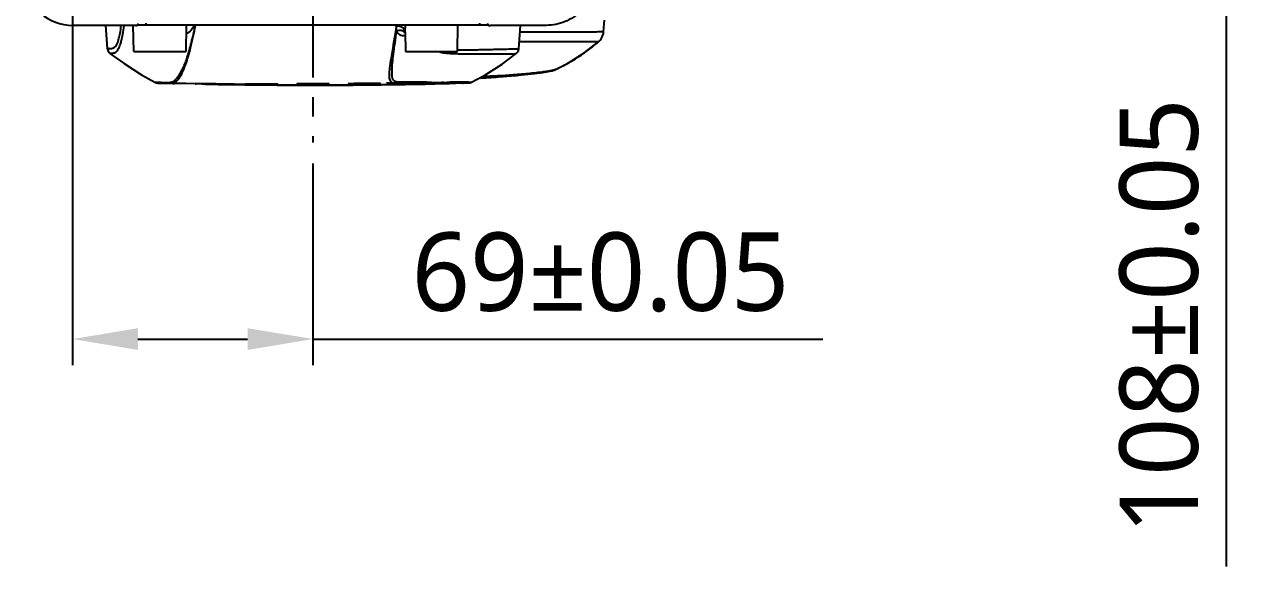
# Model space of a CAD drawing. Header units: millimetres. Extents: x 5828 to 6704, y 123 to 421.
# Drawn here: x 6423.06 to 6446.56, y 291.59 to 301.96 of the extents above; entities that cross this region are included whole.
import ezdxf
from ezdxf import colors
from ezdxf.entities.mleader import LeaderData, LeaderLine
from ezdxf.math import Vec2, Vec3

# ---------------------------------------------------------------- set-up
doc = ezdxf.new("R2010")
doc.units = ezdxf.units.MM
doc.linetypes.add('CENTER', pattern=[0.6, 0.375, -0.075, 0.075, -0.075])
for name, color, linetype in [('中心线', 7, 'Continuous'), ('外形图', 7, 'Continuous'), ('多重引线', 7, 'Continuous'), ('尺寸标注', 7, 'Continuous')]:
    doc.layers.add(name, color=color, linetype=linetype)
doc.styles.add('微软雅黑', font='msyh.ttc', dxfattribs={"height": 1.5})
doc.dimstyles.new('尺寸标注_1_15比例', dxfattribs={"dimtxt": 1.5, "dimasz": 1.25, "dimexe": 0.5, "dimexo": 0.4, "dimgap": 0.5, "dimtad": 1, "dimdec": 1, "dimlfac": 15, "dimdsep": 46, "dimtxsty": '微软雅黑', "dimcen": 0.09, "dimadec": 0, "dimazin": 0, "dimtp": 0.01, "dimtm": 0.01, "dimtfac": 1, "dimtdec": 1, "dimtofl": 0, "dimtmove": 0, "dimatfit": 3, "dimfxl": 1, "dimtolj": 1, "dimarcsym": 0})

# ---------------------------------------------------------------- blocks, each defined once
blk = doc.blocks.new('*D921')
at = {"layer": 'Defpoints', "color": 0}
for p in [(6423.98, 311.048), (6423.98, 303.848), (6446.062, 303.848)]:
    blk.add_point(p, dxfattribs=at)
at = {"layer": '尺寸标注', "color": 0, "lineweight": -2}
for p, q in [((6424.38, 311.048), (6446.562, 311.048)), ((6446.062, 309.798), (6446.062, 305.098)), ((6424.38, 303.848), (6446.562, 303.848)), ((6446.062, 303.848), (6446.062, 291.59))]:
    blk.add_line(p, q, dxfattribs=at)
at = {"layer": '尺寸标注', "color": 0}
for points in [[(6446.27, 309.798), (6445.853, 309.798), (6446.062, 311.048)], [(6445.853, 305.098), (6446.27, 305.098), (6446.062, 303.848)]]:
    blk.add_solid(points, dxfattribs=at)
at = {"layer": '尺寸标注', "color": 0, "insert": (6444.782, 296.379), "char_height": 1.5, "attachment_point": 5, "rotation": 90, "style": '微软雅黑'}
blk.add_mtext('\\A1;\\A1;108±0.05', dxfattribs=at)
blk = doc.blocks.new('*D922')
at = {"layer": 'Defpoints', "color": 0}
for p in [(6423.98, 303.848), (6428.58, 299.706), (6428.58, 295.943)]:
    blk.add_point(p, dxfattribs=at)
at = {"layer": '尺寸标注', "color": 0, "lineweight": -2}
for p, q in [((6423.98, 303.448), (6423.98, 295.443)), ((6428.58, 299.306), (6428.58, 295.443)), ((6425.23, 295.943), (6427.33, 295.943)), ((6428.58, 295.943), (6438.337, 295.943))]:
    blk.add_line(p, q, dxfattribs=at)
at = {"layer": '尺寸标注', "color": 0}
for points in [[(6425.23, 296.151), (6425.23, 295.735), (6423.98, 295.943)], [(6427.33, 295.735), (6427.33, 296.151), (6428.58, 295.943)]]:
    blk.add_solid(points, dxfattribs=at)
at = {"layer": '尺寸标注', "color": 0, "insert": (6434.084, 297.219), "char_height": 1.5, "attachment_point": 5, "style": '微软雅黑'}
blk.add_mtext('\\A1;\\A1;69±0.05', dxfattribs=at)

msp = doc.modelspace()

# ---------------------------------------------------------------- linework, layer by layer
at = {"layer": '中心线', "linetype": 'CENTER', "ltscale": 5}
msp.add_line((6428.5804, 314.827), (6428.5804, 299.7063), dxfattribs=at)
at = {"layer": '外形图'}
for p, q in [((6425.1808, 301.9484), (6423.985, 301.9484)), ((6424.6123, 301.9484), (6424.6435, 301.5063)), ((6425.1494, 301.4484), (6425.1407, 301.9484)), ((6425.1808, 301.9484), (6425.1813, 301.9484)), ((6425.2358, 301.9556), (6425.2412, 301.9559)), ((6425.2412, 301.9559), (6425.2476, 301.9561)), ((6425.2418, 301.9641), (6425.2413, 301.9634)), ((6425.2418, 301.9641), (6425.2448, 301.9686)), ((6425.2476, 301.9561), (6425.2553, 301.9564)), ((6425.2553, 301.9564), (6425.2643, 301.9567)), ((6425.2643, 301.9567), (6425.2745, 301.9569)), ((6425.2745, 301.9569), (6425.286, 301.9572)), ((6425.286, 301.9572), (6425.2988, 301.9574)), ((6425.2988, 301.9574), (6425.3128, 301.9576)), ((6425.3128, 301.9576), (6425.3281, 301.9578)), ((6425.3281, 301.9578), (6425.3444, 301.9579)), ((6425.3444, 301.9579), (6425.3618, 301.958)), ((6425.3618, 301.958), (6425.3801, 301.958)), ((6425.3801, 301.958), (6431.7771, 301.958)), ((6426.1534, 301.9439), (6426.1448, 301.4484)), ((6430.3429, 301.8231), (6430.3494, 301.4484)), ((6431.3448, 301.4484), (6431.3537, 301.958)), ((6431.7771, 301.958), (6431.796, 301.958)), ((6431.796, 301.958), (6431.8118, 301.9579)), ((6431.8118, 301.9579), (6431.8267, 301.9578)), ((6431.8267, 301.9578), (6431.8408, 301.9577)), ((6431.8408, 301.9577), (6431.8539, 301.9575)), ((6431.8539, 301.9575), (6431.8661, 301.9573)), ((6431.8661, 301.9573), (6431.8773, 301.9571)), ((6431.8773, 301.9571), (6431.8875, 301.9569)), ((6431.8875, 301.9569), (6431.8968, 301.9567)), ((6431.8968, 301.9567), (6431.9051, 301.9564)), ((6431.9051, 301.9564), (6431.9124, 301.9562)), ((6431.9124, 301.9562), (6431.9188, 301.9559)), ((6431.9649, 301.9485), (6431.9724, 301.9484)), ((6431.9724, 301.9484), (6431.9801, 301.9484)), ((6431.9801, 301.9484), (6431.9802, 301.9484)), ((6433.0474, 301.9484), (6431.9802, 301.9484)), ((6432.5194, 301.4979), (6432.5537, 301.9484)), ((6434.1417, 301.8227), (6434.1417, 301.8226)), ((6434.1417, 301.8226), (6434.1417, 301.8226)), ((6434.1048, 301.7027), (6434.1054, 301.7036)), ((6424.6948, 301.4129), (6424.6947, 301.413)), ((6425.1494, 301.4484), (6426.1448, 301.4484)), ((6430.3494, 301.4484), (6431.3448, 301.4484)), ((6433.1462, 301.0819), (6433.1448, 301.0816)), ((6433.1473, 301.0764), (6433.1459, 301.0761)), ((6433.1566, 301.0828), (6433.1553, 301.0826)), ((6433.1941, 301.0927), (6433.1938, 301.0926)), ((6433.1942, 301.0929), (6433.194, 301.0928)), ((6433.1945, 301.0929), (6433.1941, 301.0927)), ((6425.5535, 300.8603), (6425.5667, 300.8604)), ((6425.5944, 300.86), (6425.6374, 300.8589)), ((6425.6112, 300.845), (6425.6248, 300.8451)), ((6425.6112, 300.845), (6425.6166, 300.845)), ((6425.6112, 300.845), (6425.722, 300.8414)), ((6425.6166, 300.845), (6425.6398, 300.8452)), ((6425.704, 300.842), (6425.7038, 300.842)), ((6425.7846, 300.8396), (6425.733, 300.8411)), ((6425.8422, 300.8379), (6425.7846, 300.8396)), ((6425.8796, 300.8368), (6425.8422, 300.8379)), ((6425.9217, 300.8357), (6425.8796, 300.8368)), ((6426.0101, 300.8356), (6425.9857, 300.8361)), ((6426.0593, 300.8345), (6425.9857, 300.8361)), ((6426.3278, 300.8288), (6426.0593, 300.8345)), ((6426.3285, 300.8266), (6426.3446, 300.8262)), ((6426.4555, 300.8262), (6426.4402, 300.8264)), ((6426.4555, 300.8261), (6426.4402, 300.8263)), ((6426.5191, 300.8221), (6426.5402, 300.8217)), ((6426.5402, 300.8217), (6426.7633, 300.818)), ((6426.7633, 300.818), (6427.0117, 300.8143)), ((6427.2882, 300.8173), (6427.2676, 300.8175)), ((6427.2881, 300.8173), (6427.2676, 300.8175)), ((6428.4608, 300.8302), (6428.4429, 300.83)), ((6428.7215, 300.8315), (6428.7175, 300.8315)), ((6428.791, 300.8315), (6428.7783, 300.8315)), ((6429.4246, 300.833), (6429.3961, 300.8328)), ((6429.8728, 300.8173), (6429.8339, 300.8169)), ((6430.0846, 300.8454), (6430.1741, 300.8456)), ((6430.1741, 300.8456), (6430.2297, 300.8459)), ((6430.1741, 300.8456), (6430.1742, 300.8456)), ((6430.1742, 300.8456), (6430.2297, 300.846)), ((6430.1761, 300.8335), (6430.1742, 300.8335)), ((6430.1972, 300.8339), (6430.1761, 300.8335)), ((6430.2071, 300.8214), (6430.1763, 300.821)), ((6430.2286, 300.8345), (6430.1972, 300.8339)), ((6430.2182, 300.8293), (6430.2291, 300.8293)), ((6430.2473, 300.8348), (6430.2286, 300.8345)), ((6430.2297, 300.846), (6430.2663, 300.8461)), ((6430.2582, 300.835), (6430.2473, 300.8348)), ((6430.2655, 300.8351), (6430.2582, 300.835)), ((6430.2916, 300.8622), (6430.2635, 300.8618)), ((6430.2656, 300.8296), (6430.2861, 300.8298)), ((6430.4976, 300.8385), (6430.4875, 300.8383)), ((6430.4947, 300.8455), (6430.5313, 300.8455)), ((6430.502, 300.8606), (6430.4967, 300.8606)), ((6430.533, 300.8389), (6430.4976, 300.8385)), ((6430.5308, 300.8603), (6430.502, 300.8606)), ((6430.5313, 300.8455), (6430.6357, 300.8455)), ((6430.5329, 300.8335), (6430.5384, 300.8336)), ((6430.5509, 300.8391), (6430.533, 300.8389)), ((6430.5438, 300.8455), (6430.8466, 300.8455)), ((6430.6417, 300.8279), (6430.5804, 300.8274)), ((6430.6044, 300.8597), (6430.5914, 300.8598)), ((6430.5943, 300.835), (6430.6146, 300.8355)), ((6430.6252, 300.8596), (6430.6044, 300.8597)), ((6430.7039, 300.8323), (6430.6943, 300.832)), ((6430.7104, 300.8589), (6430.7053, 300.8589)), ((6430.721, 300.8588), (6430.7104, 300.8589)), ((6430.754, 300.8585), (6430.721, 300.8588)), ((6430.8164, 300.8578), (6430.754, 300.8585)), ((6430.7919, 300.8294), (6430.8145, 300.8297)), ((6430.8331, 300.8358), (6430.8144, 300.8354)), ((6430.8145, 300.8297), (6430.8324, 300.83)), ((6430.8327, 300.8576), (6430.8164, 300.8578)), ((6430.8324, 300.83), (6430.8583, 300.8305)), ((6430.8491, 300.8575), (6430.8327, 300.8576)), ((6430.8371, 300.8455), (6431.0534, 300.8454)), ((6430.8376, 300.8263), (6430.8371, 300.8263)), ((6430.8371, 300.8263), (6430.8418, 300.8263)), ((6430.85, 300.8267), (6430.8376, 300.8263)), ((6430.8418, 300.8263), (6430.8488, 300.8265)), ((6430.951, 300.8294), (6430.85, 300.8267)), ((6430.9481, 300.8454), (6431.0519, 300.8454)), ((6431.0109, 300.8309), (6430.9496, 300.8293)), ((6431.0633, 300.8322), (6431.0099, 300.8309)), ((6431.0534, 300.8569), (6431.0482, 300.8568)), ((6431.0519, 300.8454), (6431.0882, 300.8454)), ((6431.0645, 300.8407), (6431.0541, 300.8405)), ((6431.0885, 300.8329), (6431.0633, 300.8322)), ((6431.0704, 300.8353), (6431.09, 300.8358)), ((6431.0882, 300.8454), (6431.0937, 300.8454)), ((6431.1471, 300.8343), (6431.0885, 300.8329)), ((6431.0937, 300.8454), (6431.1474, 300.8453)), ((6431.1811, 300.8578), (6431.1467, 300.8574)), ((6431.1471, 300.8453), (6431.1487, 300.8453)), ((6431.3281, 300.8392), (6431.1471, 300.8354)), ((6431.2618, 300.8376), (6431.1471, 300.8352)), ((6431.2628, 300.8373), (6431.1471, 300.8343)), ((6431.1487, 300.8453), (6431.2627, 300.8453)), ((6431.2035, 300.858), (6431.1811, 300.8578)), ((6431.2625, 300.8586), (6431.2035, 300.858)), ((6431.3136, 300.8385), (6431.2379, 300.8366)), ((6431.3441, 300.8396), (6431.2618, 300.8376)), ((6431.4571, 300.8421), (6431.2854, 300.8378)), ((6431.5508, 300.8452), (6431.3281, 300.8392)), ((6431.3444, 300.8592), (6431.3374, 300.8592)), ((6431.3438, 300.8453), (6431.4693, 300.8453)), ((6431.4571, 300.8425), (6431.3441, 300.8396)), ((6431.5552, 300.858), (6431.4358, 300.8589)), ((6431.4381, 300.8416), (6431.4545, 300.842)), ((6431.4545, 300.842), (6431.4571, 300.8421)), ((6431.4571, 300.8421), (6431.4546, 300.8421)), ((6431.4571, 300.8421), (6431.5539, 300.8452)), ((6431.5508, 300.8452), (6431.4571, 300.8425)), ((6431.4693, 300.8453), (6431.5508, 300.8452)), ((6431.5508, 300.8452), (6431.5539, 300.8452)), ((6431.6024, 300.8575), (6431.554, 300.858)), ((6431.6024, 300.8574), (6431.6053, 300.8573)), ((6431.6024, 300.8574), (6431.6052, 300.8572)), ((6431.6052, 300.8572), (6431.6052, 300.8572)), ((6432.5701, 300.9999), (6432.5711, 301)), ((6427.0117, 300.8143), (6427.2778, 300.811)), ((6427.2778, 300.811), (6427.571, 300.8079)), ((6427.571, 300.8079), (6427.8978, 300.8053)), ((6427.9079, 300.8131), (6427.8842, 300.8132)), ((6427.9082, 300.8132), (6427.8846, 300.8133)), ((6429.2762, 300.8127), (6429.2526, 300.8125)), ((6429.2764, 300.8128), (6429.2527, 300.8127)), ((6429.6282, 300.8077), (6429.8843, 300.8104)), ((6429.8843, 300.8104), (6430.1199, 300.8136))]:
    msp.add_line(p, q, dxfattribs=at)
for points in [[(6434.1417, 301.8226), (6434.1544, 301.9807), (6434.1617, 302.0484)], [(6425.2334, 301.9555), (6425.2335, 301.9555), (6425.2358, 301.9556)], [(6431.9188, 301.9559), (6431.9242, 301.9557), (6431.9265, 301.9555), (6431.9274, 301.9555)], [(6431.919, 301.9641), (6431.9203, 301.9624), (6431.9225, 301.9597), (6431.925, 301.9574), (6431.9276, 301.9554), (6431.9303, 301.9536), (6431.9329, 301.9523), (6431.9356, 301.9512), (6431.9382, 301.9504), (6431.9406, 301.9498), (6431.9427, 301.9495), (6431.9444, 301.9492), (6431.946, 301.9491), (6431.9476, 301.949), (6431.9493, 301.9489), (6431.9512, 301.9488), (6431.9534, 301.9487), (6431.9558, 301.9487), (6431.9586, 301.9486), (6431.9649, 301.9485)], [(6434.1054, 301.7036), (6434.1176, 301.727), (6434.1386, 301.7949), (6434.1418, 301.8227)], [(6433.1944, 301.093), (6433.4513, 301.2197), (6433.7743, 301.4208), (6434.051, 301.6383)], [(6424.6434, 301.5062), (6424.6449, 301.495), (6424.6597, 301.4536), (6424.6869, 301.4195), (6424.6948, 301.4129)], [(6424.6947, 301.4128), (6424.9645, 301.2163), (6425.2963, 301.0043), (6425.5535, 300.8603)], [(6431.6052, 300.8573), (6431.8677, 300.9922), (6432.2006, 301.2039), (6432.4708, 301.4079)], [(6432.4708, 301.4079), (6432.4785, 301.4147), (6432.5049, 301.4494), (6432.5188, 301.4911), (6432.5196, 301.4979)], [(6432.5709, 301), (6432.8215, 301.026), (6432.9797, 301.0463), (6433.081, 301.0623), (6433.1473, 301.0764)], [(6433.147, 301.0764), (6433.1525, 301.0779), (6433.1724, 301.0842), (6433.1945, 301.0929)], [(6425.5535, 300.8603), (6425.5588, 300.8577), (6425.5697, 300.8531), (6425.5804, 300.8497), (6425.5906, 300.8473)], [(6425.5906, 300.8473), (6425.5999, 300.8459), (6425.6075, 300.8452), (6425.6113, 300.845)], [(6425.5944, 300.86), (6425.6129, 300.8596), (6425.6374, 300.8589)], [(6425.8422, 300.8379), (6425.7134, 300.8417), (6425.7073, 300.8419)], [(6426.3278, 300.8288), (6426.1463, 300.8326), (6426.072, 300.8342)], [(6429.9879, 300.8453), (6430.0197, 300.8453), (6430.0846, 300.8454)], [(6430.1199, 300.8136), (6430.3403, 300.8169), (6430.5448, 300.8205)], [(6430.5448, 300.8205), (6430.7293, 300.824), (6430.8333, 300.8261)], [(6430.9281, 300.8288), (6430.8804, 300.8275), (6430.85, 300.8267)], [(6431.5541, 300.8452), (6431.5581, 300.8454), (6431.5652, 300.846), (6431.5728, 300.8471)], [(6431.5728, 300.8471), (6431.5809, 300.8488), (6431.5893, 300.8511), (6431.5978, 300.8541), (6431.6053, 300.8573)], [(6427.8978, 300.8053), (6428.2719, 300.8035), (6428.6808, 300.8028), (6429.0319, 300.8036), (6429.3455, 300.8053), (6429.6282, 300.8077)]]:
    msp.add_lwpolyline(points, dxfattribs=at)
for centre, radius, start, end in [((6423.9849, 302.8813), 0.9329, 187.77158, 270.00968), ((6425.6173, 301.9532), 0.5362, 359.01041, 0.48427), ((6426.2372, 301.9422), 0.0838, 168.96403, 178.82867), ((6430.7052, 301.8856), 0.5312, 172.16501, 175.4972), ((6430.2563, 301.7449), 0.1026, 31.47084, 40.91305), ((6431.8532, 304.1511), 3.3385, 305.18642, 311.17532), ((6433.8742, 301.84), 0.2684, 311.2289, 329.23161), ((6431.8565, 304.1469), 3.3331, 298.99249, 304.34084), ((6431.8569, 304.146), 3.3323, 304.34398, 305.18455), ((6431.0549, 301.0508), 0.9646, 178.03453, 179.79731), ((6430.8689, 301.0516), 0.7786, 179.80398, 180.93575), ((6431.3603, 301.0414), 1.2702, 177.16275, 178.08447), ((6433.0777, 301.3312), 0.2641, 285.26577, 288.21427), ((6433.0776, 301.3315), 0.2644, 288.21583, 293.5366), ((6431.8581, 304.1425), 3.3285, 293.45898, 293.66016), ((6431.8544, 304.1508), 3.3376, 293.66276, 298.99237), ((6427.2579, 354.1446), 53.3245, 268.24501, 268.53982), ((6425.7023, 301.1605), 0.3514, 315.55618, 317.46677), ((6425.4852, 259.4819), 41.3555, 88.67681, 88.83259), ((6426.1777, 289.369), 11.4604, 88.46501, 88.68739), ((6427.1591, 333.8301), 33.0095, 268.9363, 269.63578), ((6428.6417, 455.7203), 154.9089, 269.499334, 269.719839), ((6428.7016, 272.8013), 28.0299, 90.52875, 90.64926), ((6428.7668, 266.5583), 34.2732, 90.08229, 90.51143), ((6428.7449, 281.2791), 19.5524, 89.90222, 90.06868), ((6428.764, 405.4172), 104.6058, 270.280521, 270.586004), ((6429.5535, 284.8552), 15.9783, 90.56434, 90.81874), ((6429.8038, 255.6441), 45.1905, 90.18709, 90.48073), ((6429.7791, 264.5223), 36.3123, 90.07982, 90.19391), ((6429.7602, 280.9762), 19.8584, 89.91975, 90.09156), ((6429.5454, 314.8099), 13.9811, 270.76972, 271.04999), ((6428.8178, 400.0441), 99.2324, 270.609147, 270.731916), ((6430.7159, 301.0488), 0.6256, 180.90778, 182.91748), ((6430.191, 300.9552), 0.0898, 246.27296, 249.44211), ((6430.1935, 300.9618), 0.0969, 249.4375, 251.47716), ((6430.1654, 310.6934), 9.8643, 269.96556, 270.30649), ((6428.8525, 397.4528), 96.6409, 270.803151, 271.024522), ((6430.1389, 316.499), 15.67, 270.32979, 270.46343), ((6430.2316, 303.4556), 2.5941, 270.54133, 270.70503), ((6431.2279, 242.1157), 58.7273, 90.722406, 90.938934), ((6430.2787, 288.7633), 12.0828, 89.88587, 90.05838), ((6430.0934, 321.5602), 20.7313, 270.53264, 271.21476), ((6430.3316, 297.9082), 2.9542, 90.31472, 90.77564), ((6430.2224, 315.3372), 14.507, 271.24808, 271.46898), ((6430.8092, 278.1365), 22.7041, 90.51844, 90.6518), ((6430.3477, 260.5108), 40.3498, 89.49233, 89.60737), ((6430.6795, 305.3495), 4.5211, 270.05307, 270.30258), ((6430.6561, 309.5018), 8.6735, 270.31228, 270.89694), ((6431.0269, 290.8119), 10.0256, 91.54932, 91.84611), ((6431.3834, 277.3715), 23.4707, 91.38936, 91.53221), ((6431.7234, 263.6027), 37.2438, 91.02972, 91.36982), ((6430.9916, 314.518), 13.6612, 269.40237, 269.82252), ((6430.373, 326.9778), 26.1518, 271.06346, 271.52813), ((6430.9927, 316.2024), 15.3457, 269.83782, 270.20706), ((6431.4919, 276.6455), 24.1989, 90.86981, 91.01193), ((6430.9591, 323.1031), 22.2464, 270.32949, 270.48307), ((6430.5192, 321.7021), 20.8741, 271.56689, 271.72583), ((6431.3523, 286.0175), 14.8259, 90.68008, 90.88028), ((6431.3735, 291.1307), 9.7286, 90.21242, 90.65407), ((6429.6968, 332.3331), 31.4646, 273.82322, 275.23939), ((6428.7207, 470.2757), 169.4646, 269.725181, 269.847665), ((6428.6609, 440.4188), 139.6076, 269.839619, 270.094106), ((6428.6934, 419.1104), 118.2991, 270.095353, 270.270845)]:
    msp.add_arc(centre, radius, start, end, dxfattribs=at)
for points, knots in [([(6433.9804, 302.8815), (6433.9804, 302.8205), (6433.9684, 302.6982), (6433.915, 302.5221), (6433.8282, 302.3597), (6433.7115, 302.2174), (6433.5691, 302.1006), (6433.4068, 302.0138), (6433.2306, 301.9604), (6433.1083, 301.9484), (6433.0474, 301.9484)], [0, 0, 0, 0, 0.1249992, 0.2499996, 0.3749999, 0.5, 0.6250001, 0.7500004, 0.8750008, 1, 1, 1, 1]), ([(6425.3837, 301.9913), (6425.3837, 301.9892), (6425.3838, 301.9849), (6425.3837, 301.9788), (6425.3837, 301.9731), (6425.3837, 301.9681), (6425.3837, 301.9645), (6425.3837, 301.962), (6425.3838, 301.9606), (6425.3837, 301.9596), (6425.3838, 301.9587), (6425.3837, 301.9584), (6425.3838, 301.958), (6425.3837, 301.958)], [0, 0, 0, 0, 0.1950786, 0.3826652, 0.5555433, 0.7070745, 0.8314339, 0.8818819, 0.9238436, 0.9569026, 0.9807524, 0.9951521, 1, 1, 1, 1]), ([(6431.7772, 301.958), (6431.7771, 301.958), (6431.7772, 301.9584), (6431.7771, 301.9587), (6431.7771, 301.9596), (6431.7771, 301.9606), (6431.7771, 301.962), (6431.7771, 301.9645), (6431.7771, 301.9681), (6431.7771, 301.9731), (6431.7771, 301.9788), (6431.7771, 301.9849), (6431.7772, 301.9892), (6431.7772, 301.9913)], [0, 0, 0, 0, 0.0048541, 0.0192543, 0.0431042, 0.0761634, 0.118125, 0.1685728, 0.2929314, 0.4444615, 0.6173382, 0.8049232, 1, 1, 1, 1]), ([(6424.6435, 301.5062), (6424.6431, 301.506), (6424.6469, 301.5065), (6424.6487, 301.5061), (6424.6546, 301.5064), (6424.6621, 301.5063), (6424.672, 301.5061), (6424.6864, 301.5057), (6424.7029, 301.507), (6424.7211, 301.507), (6424.7374, 301.5086), (6424.7567, 301.5131), (6424.7809, 301.5237), (6424.8098, 301.552), (6424.8418, 301.6116), (6424.8676, 301.6966), (6424.8915, 301.8132), (6424.9042, 301.8945), (6424.911, 301.9434)], [0, 0, 0, 0, 0.0023989, 0.0090394, 0.0182714, 0.0285317, 0.0491615, 0.0680963, 0.102789, 0.1336565, 0.1612168, 0.1865774, 0.235227, 0.2942504, 0.3901396, 0.5786546, 0.7472399, 1, 1, 1, 1]), ([(6424.6947, 301.4128), (6424.6946, 301.413), (6424.6956, 301.413), (6424.6963, 301.4133), (6424.6982, 301.4135), (6424.7012, 301.414), (6424.7057, 301.4145), (6424.7131, 301.4152), (6424.7225, 301.4156), (6424.7362, 301.4164), (6424.7519, 301.4187), (6424.7692, 301.4211), (6424.7847, 301.4251), (6424.7985, 301.4311), (6424.8113, 301.4389), (6424.8294, 301.4537), (6424.8458, 301.4767), (6424.8624, 301.5076), (6424.8793, 301.5431), (6424.8989, 301.5951), (6424.9204, 301.6739), (6424.9453, 301.793), (6424.9594, 301.8879), (6424.9669, 301.9448)], [0, 0, 0, 0, 0.000651, 0.0024779, 0.0052359, 0.0086734, 0.0166693, 0.0254073, 0.0429351, 0.0590991, 0.0883033, 0.1147817, 0.1387011, 0.1609806, 0.1831783, 0.2069445, 0.2671418, 0.3098878, 0.3668162, 0.4463298, 0.5626775, 0.7385903, 1, 1, 1, 1]), ([(6425.1813, 301.9484), (6425.1875, 301.9484), (6425.2, 301.9483), (6425.2156, 301.9513), (6425.2265, 301.9576), (6425.2331, 301.9644), (6425.2375, 301.9728), (6425.2385, 301.9791), (6425.2385, 301.9822)], [0, 0, 0, 0, 0.2504411, 0.4999632, 0.6250827, 0.7501167, 0.8750752, 1, 1, 1, 1]), ([(6425.2413, 301.9634), (6425.2377, 301.9582), (6425.23, 301.9521), (6425.2193, 301.9494), (6425.2127, 301.9489), (6425.2065, 301.9487), (6425.196, 301.9485), (6425.1874, 301.9484), (6425.1813, 301.9484)], [0, 0, 0, 0, 0.2941274, 0.4275003, 0.5105747, 0.6009867, 0.7163066, 1, 1, 1, 1]), ([(6425.9739, 300.8855), (6425.9889, 300.8993), (6426.0185, 300.9358), (6426.0604, 301.004), (6426.1051, 301.095), (6426.1511, 301.2115), (6426.1968, 301.356), (6426.262, 301.6048), (6426.3048, 301.8072), (6426.3329, 301.9517)], [0, 0, 0, 0, 0.0537263, 0.1230555, 0.2113752, 0.3209506, 0.4537089, 0.6113079, 1, 1, 1, 1]), ([(6426.0166, 300.9954), (6426.0465, 301.0402), (6426.1082, 301.1518), (6426.1865, 301.3598), (6426.26, 301.634), (6426.3111, 301.8385), (6426.3336, 301.9524)], [0, 0, 0, 0, 0.1595382, 0.3760883, 0.6562463, 1, 1, 1, 1]), ([(6426.3055, 301.9562), (6426.2951, 301.9205), (6426.2577, 301.8489), (6426.1903, 301.8035), (6426.1528, 301.7878)], [0, 0, 0, 0, 0.477873, 1, 1, 1, 1]), ([(6430.1757, 301.9281), (6430.1458, 301.741), (6430.1031, 301.4896), (6430.0544, 301.1913), (6430.0382, 301.0615), (6430.0364, 300.982), (6430.0397, 300.9384), (6430.0477, 300.904), (6430.0612, 300.8776), (6430.0812, 300.8593), (6430.1074, 300.8493), (6430.1389, 300.8458), (6430.1616, 300.8456), (6430.174, 300.8456)], [0, 0, 0, 0, 0.4795283, 0.6452144, 0.7651789, 0.8100727, 0.8463454, 0.8753653, 0.8990451, 0.9202122, 0.9424661, 0.9686989, 1, 1, 1, 1]), ([(6430.0917, 301.1043), (6430.0938, 301.1471), (6430.1027, 301.2445), (6430.1331, 301.4885), (6430.1609, 301.6897), (6430.1802, 301.8367)], [0, 0, 0, 0, 0.1741147, 0.3973769, 1, 1, 1, 1]), ([(6430.3429, 301.8231), (6430.3426, 301.8398), (6430.3317, 301.8749), (6430.291, 301.9132), (6430.2356, 301.9329), (6430.1952, 301.9316), (6430.1756, 301.9273)], [0, 0, 0, 0, 0.2257106, 0.4682, 0.7301279, 1, 1, 1, 1]), ([(6430.1802, 301.8367), (6430.1777, 301.8512), (6430.1755, 301.8815), (6430.1766, 301.9118), (6430.1757, 301.9273)], [0, 0, 0, 0, 0.4868639, 1, 1, 1, 1]), ([(6430.3338, 301.8121), (6430.3174, 301.831), (6430.2649, 301.8587), (6430.2069, 301.8492), (6430.1802, 301.8367)], [0, 0, 0, 0, 0.4594613, 1, 1, 1, 1]), ([(6430.1802, 301.8367), (6430.1868, 301.8241), (6430.2028, 301.7996), (6430.2391, 301.7708), (6430.2873, 301.7539), (6430.3231, 301.7506), (6430.3423, 301.7505)], [0, 0, 0, 0, 0.2201728, 0.4478308, 0.7036216, 1, 1, 1, 1]), ([(6430.3429, 301.8231), (6430.3427, 301.834), (6430.3439, 301.8794), (6430.3521, 301.9245), (6430.3607, 301.958)], [0, 0, 0, 0, 0.2388322, 1, 1, 1, 1]), ([(6431.9224, 301.9822), (6431.9224, 301.9791), (6431.9234, 301.9727), (6431.9279, 301.9643), (6431.9346, 301.9575), (6431.9455, 301.9512), (6431.9581, 301.9488), (6431.9706, 301.9484), (6431.9769, 301.9484), (6431.9801, 301.9484)], [0, 0, 0, 0, 0.1249141, 0.2498616, 0.3748857, 0.5, 0.7495288, 0.8747602, 1, 1, 1, 1]), ([(6434.1417, 301.8226), (6434.1412, 301.8222), (6434.1384, 301.8229), (6434.1334, 301.822), (6434.1244, 301.8222), (6434.1124, 301.8219), (6434.0968, 301.8219), (6434.0694, 301.8217), (6434.027, 301.8215), (6433.9665, 301.8214), (6433.8935, 301.8213), (6433.8082, 301.8211), (6433.7107, 301.8209), (6433.6014, 301.8205), (6433.433, 301.8196), (6433.1965, 301.8183), (6432.8844, 301.817), (6432.6638, 301.8166), (6432.5478, 301.8162)], [0, 0, 0, 0, 0.0012027, 0.004563, 0.01007, 0.0177103, 0.02747, 0.0393347, 0.0692802, 0.1073103, 0.153182, 0.2067243, 0.2678669, 0.3365387, 0.412507, 0.5848153, 0.7816936, 1, 1, 1, 1]), ([(6432.5371, 301.6398), (6432.6479, 301.6394), (6432.8583, 301.6387), (6433.1557, 301.6385), (6433.4152, 301.6388), (6433.6057, 301.6389), (6433.7363, 301.6385), (6433.817, 301.6382), (6433.886, 301.6381), (6433.9431, 301.6383), (6433.9879, 301.6384), (6434.0175, 301.6385), (6434.0348, 301.6384), (6434.0431, 301.6385), (6434.0481, 301.6381), (6434.0505, 301.6384), (6434.0511, 301.6382)], [0, 0, 0, 0, 0.2194788, 0.4169494, 0.5892718, 0.7336136, 0.7945966, 0.8479526, 0.8935798, 0.9313176, 0.960971, 0.9823565, 0.9899177, 0.9953826, 0.9987451, 1, 1, 1, 1]), ([(6430.9901, 301.4484), (6431.0012, 301.4423), (6431.0291, 301.4324), (6431.0788, 301.4232), (6431.1422, 301.4172), (6431.2198, 301.4118), (6431.3125, 301.4067), (6431.4212, 301.4053), (6431.5462, 301.4058), (6431.6875, 301.4058), (6431.8397, 301.4048), (6431.9916, 301.4033), (6432.13, 301.4029), (6432.2324, 301.4044), (6432.3022, 301.4053), (6432.3454, 301.4057), (6432.3824, 301.406), (6432.4129, 301.4062), (6432.4368, 301.4066), (6432.4526, 301.4069), (6432.4619, 301.4073), (6432.4664, 301.4074), (6432.469, 301.4078), (6432.4705, 301.4077), (6432.4708, 301.4079)], [0, 0, 0, 0, 0.0256483, 0.0592262, 0.1019359, 0.1541465, 0.2163599, 0.2895912, 0.3736302, 0.4688268, 0.575086, 0.6810308, 0.7758537, 0.8545747, 0.8878166, 0.9169578, 0.9418818, 0.9624668, 0.9786008, 0.9902411, 0.9943722, 0.9973754, 0.99925, 1, 1, 1, 1]), ([(6431.3425, 301.48), (6431.3946, 301.4793), (6431.5088, 301.4817), (6431.6583, 301.4824), (6431.7935, 301.4838), (6431.9044, 301.4864), (6432.0147, 301.4895), (6432.1178, 301.4923), (6432.2099, 301.4945), (6432.29, 301.4959), (6432.3583, 301.4964), (6432.4077, 301.4965), (6432.4412, 301.4966), (6432.4616, 301.4967), (6432.479, 301.4969), (6432.4932, 301.4971), (6432.5042, 301.4973), (6432.5116, 301.4974), (6432.5157, 301.4976), (6432.5178, 301.4976), (6432.5188, 301.4979), (6432.5196, 301.4978), (6432.5196, 301.4979)], [0, 0, 0, 0, 0.1328154, 0.2910167, 0.380865, 0.4773965, 0.5736653, 0.6621282, 0.7402678, 0.8083251, 0.8663892, 0.9142374, 0.934251, 0.9516267, 0.9663551, 0.9784272, 0.9878342, 0.9945673, 0.9969287, 0.9986201, 0.999642, 1, 1, 1, 1]), ([(6433.0897, 301.0709), (6433.0209, 301.06), (6432.8497, 301.0382), (6432.678, 301.0213), (6432.5756, 301.0126)], [0, 0, 0, 0, 0.4038955, 1, 1, 1, 1]), ([(6433.1553, 301.0826), (6433.1507, 301.0816), (6433.129, 301.0774), (6433.1071, 301.0737), (6433.0897, 301.0709)], [0, 0, 0, 0, 0.2081324, 1, 1, 1, 1]), ([(6433.1832, 301.0891), (6433.1814, 301.0886), (6433.1726, 301.0863), (6433.1637, 301.0843), (6433.1566, 301.0828)], [0, 0, 0, 0, 0.203002, 1, 1, 1, 1]), ([(6433.194, 301.0928), (6433.1933, 301.0925), (6433.1898, 301.0911), (6433.1861, 301.09), (6433.1832, 301.0891)], [0, 0, 0, 0, 0.1959268, 1, 1, 1, 1]), ([(6425.5667, 300.8604), (6425.5686, 300.8604), (6425.5778, 300.8604), (6425.587, 300.8602), (6425.5944, 300.86)], [0, 0, 0, 0, 0.2072186, 1, 1, 1, 1]), ([(6425.6374, 300.8589), (6425.657, 300.8584), (6425.7009, 300.8573), (6425.7582, 300.8566), (6425.8105, 300.8546), (6425.856, 300.8562), (6425.9079, 300.8735), (6425.9381, 300.8991), (6425.9532, 300.9144)], [0, 0, 0, 0, 0.176907, 0.396955, 0.5169383, 0.6491886, 0.8063282, 1, 1, 1, 1]), ([(6425.6398, 300.8452), (6425.6544, 300.8452), (6425.6892, 300.8453), (6425.7498, 300.8456), (6425.8104, 300.8454), (6425.8672, 300.8443), (6425.8985, 300.8468), (6425.9144, 300.8514)], [0, 0, 0, 0, 0.1593687, 0.3791852, 0.6617971, 0.8197164, 1, 1, 1, 1]), ([(6425.8992, 300.8378), (6425.8991, 300.8376), (6425.9001, 300.8379), (6425.9011, 300.8375), (6425.9036, 300.8376), (6425.9083, 300.8373), (6425.9166, 300.8371), (6425.9237, 300.8368), (6425.9278, 300.8367)], [0, 0, 0, 0, 0.0159049, 0.063498, 0.1428515, 0.2537105, 0.567524, 1, 1, 1, 1]), ([(6425.9857, 300.8361), (6425.9735, 300.8364), (6425.9562, 300.8367), (6425.9349, 300.8372), (6425.9225, 300.8375), (6425.9128, 300.8376), (6425.9063, 300.8378), (6425.9026, 300.8378), (6425.9007, 300.8379), (6425.8999, 300.8377), (6425.8992, 300.8379), (6425.8992, 300.8378)], [0, 0, 0, 0, 0.4251962, 0.5974899, 0.7405645, 0.8532436, 0.9345621, 0.9631611, 0.983608, 0.9958883, 1, 1, 1, 1]), ([(6425.9144, 300.8514), (6425.9184, 300.8525), (6425.9352, 300.8581), (6425.9509, 300.867), (6425.9617, 300.8752)], [0, 0, 0, 0, 0.233256, 1, 1, 1, 1]), ([(6425.9612, 300.9229), (6425.9658, 300.9279), (6425.9858, 300.9509), (6426.0036, 300.9757), (6426.0166, 300.9954)], [0, 0, 0, 0, 0.2234865, 1, 1, 1, 1]), ([(6426.9847, 300.8233), (6426.9604, 300.8236), (6426.9075, 300.8241), (6426.8243, 300.8249), (6426.736, 300.8258), (6426.6627, 300.8265), (6426.6073, 300.8271), (6426.5703, 300.8275), (6426.5375, 300.8278), (6426.5097, 300.8281), (6426.4898, 300.8283), (6426.4769, 300.8284), (6426.4694, 300.8285), (6426.4637, 300.8284), (6426.4592, 300.8287), (6426.4574, 300.8281), (6426.4555, 300.8287), (6426.4555, 300.8284)], [0, 0, 0, 0, 0.1380789, 0.2999277, 0.4716248, 0.6383755, 0.715357, 0.7858248, 0.8482441, 0.9012724, 0.9437529, 0.9607499, 0.9747747, 0.985761, 0.9936585, 0.9984172, 1, 1, 1, 1]), ([(6426.5191, 300.824), (6426.5191, 300.8242), (6426.518, 300.8239), (6426.5167, 300.8243), (6426.5138, 300.8243), (6426.5101, 300.8245), (6426.5052, 300.8247), (6426.4966, 300.8249), (6426.4896, 300.8251), (6426.4847, 300.8253)], [0, 0, 0, 0, 0.0162023, 0.0639305, 0.143167, 0.2537846, 0.3953718, 0.5673354, 1, 1, 1, 1]), ([(6427.0755, 300.8216), (6427.0755, 300.8217), (6427.0747, 300.8216), (6427.0739, 300.8219), (6427.0719, 300.8219), (6427.068, 300.8221), (6427.0612, 300.8222), (6427.051, 300.8224), (6427.038, 300.8226), (6427.0156, 300.8229), (6426.9976, 300.8231), (6426.9847, 300.8233)], [0, 0, 0, 0, 0.0042445, 0.0166084, 0.037111, 0.0657284, 0.1471138, 0.2599526, 0.4032324, 0.5757631, 1, 1, 1, 1]), ([(6427.8846, 300.8249), (6427.8657, 300.8251), (6427.819, 300.8253), (6427.7387, 300.8253), (6427.6419, 300.8252), (6427.556, 300.825), (6427.4877, 300.8248), (6427.4404, 300.8246), (6427.3977, 300.8245), (6427.3609, 300.8243), (6427.3345, 300.8242), (6427.3171, 300.824), (6427.3071, 300.8239), (6427.2992, 300.8239), (6427.2941, 300.8237), (6427.2909, 300.8237), (6427.2897, 300.8234), (6427.2882, 300.8239), (6427.2882, 300.8235)], [0, 0, 0, 0, 0.0950887, 0.2351894, 0.4039418, 0.5816161, 0.6672774, 0.7474351, 0.8197148, 0.8820036, 0.9324619, 0.9527741, 0.9695941, 0.9828159, 0.9923366, 0.99568, 0.9980724, 1, 1, 1, 1]), ([(6427.2882, 300.8235), (6427.2882, 300.8234), (6427.289, 300.8235), (6427.2899, 300.8233), (6427.2919, 300.8233), (6427.2957, 300.8231), (6427.3026, 300.823), (6427.3084, 300.8229), (6427.3118, 300.8229)], [0, 0, 0, 0, 0.0160582, 0.0636265, 0.1428839, 0.2535131, 0.5669426, 1, 1, 1, 1]), ([(6427.3118, 300.8229), (6427.4033, 300.8216), (6427.5909, 300.8215), (6427.7785, 300.8215), (6427.8746, 300.8231)], [0, 0, 0, 0, 0.4876196, 1, 1, 1, 1]), ([(6427.8746, 300.8231), (6427.8795, 300.8232), (6427.8878, 300.8233), (6427.8975, 300.8235), (6427.903, 300.8238), (6427.9059, 300.8238), (6427.9071, 300.8241), (6427.9082, 300.824), (6427.9082, 300.8242)], [0, 0, 0, 0, 0.4324478, 0.7459492, 0.8566209, 0.9358986, 0.9836516, 1, 1, 1, 1]), ([(6427.9082, 300.8242), (6427.9082, 300.8243), (6427.9074, 300.8242), (6427.9066, 300.8244), (6427.9046, 300.8244), (6427.9007, 300.8246), (6427.8939, 300.8247), (6427.888, 300.8248), (6427.8846, 300.8249)], [0, 0, 0, 0, 0.0163329, 0.0639492, 0.1431962, 0.2537925, 0.5671103, 1, 1, 1, 1]), ([(6428.2704, 300.8272), (6428.2704, 300.827), (6428.2712, 300.8271), (6428.2721, 300.8268), (6428.2741, 300.8268), (6428.278, 300.8266), (6428.2848, 300.8265), (6428.295, 300.8263), (6428.3079, 300.8261), (6428.3235, 300.826), (6428.3416, 300.8259), (6428.3701, 300.8257), (6428.4104, 300.8256), (6428.4633, 300.8256), (6428.5207, 300.8257), (6428.5804, 300.8259), (6428.6401, 300.8262), (6428.6975, 300.8266), (6428.7504, 300.8271), (6428.7908, 300.8275), (6428.8193, 300.8279), (6428.8374, 300.8282), (6428.8529, 300.8285), (6428.8659, 300.8288), (6428.8761, 300.8291), (6428.8829, 300.8294), (6428.8868, 300.8296), (6428.8888, 300.8297), (6428.8897, 300.8299), (6428.8904, 300.8299), (6428.8904, 300.83)], [0, 0, 0, 0, 0.0006324, 0.0024521, 0.005464, 0.0096614, 0.0215808, 0.0381177, 0.0590927, 0.0843073, 0.113533, 0.1464707, 0.2222101, 0.3086186, 0.4023896, 0.4999148, 0.5974453, 0.6912368, 0.7776717, 0.8534384, 0.8863921, 0.9156312, 0.940856, 0.9618428, 0.9783894, 0.9903156, 0.9945166, 0.9975322, 0.9993566, 1, 1, 1, 1]), ([(6428.3839, 300.8294), (6428.3755, 300.8293), (6428.3596, 300.8291), (6428.3371, 300.8288), (6428.3177, 300.8285), (6428.3014, 300.8282), (6428.2886, 300.8279), (6428.2799, 300.8277), (6428.2751, 300.8275), (6428.2725, 300.8274), (6428.2714, 300.8272), (6428.2704, 300.8273), (6428.2704, 300.8271)], [0, 0, 0, 0, 0.2223398, 0.4209012, 0.593206, 0.7371044, 0.850971, 0.9332772, 0.9622796, 0.9830941, 0.9956648, 1, 1, 1, 1]), ([(6428.8904, 300.83), (6428.8904, 300.8302), (6428.8896, 300.8301), (6428.8886, 300.8304), (6428.8864, 300.8304), (6428.8822, 300.8306), (6428.8747, 300.8308), (6428.8635, 300.831), (6428.8493, 300.8312), (6428.8248, 300.8314), (6428.805, 300.8314), (6428.791, 300.8315)], [0, 0, 0, 0, 0.0043742, 0.0168646, 0.0375283, 0.0663205, 0.1480575, 0.261313, 0.404758, 0.5769674, 1, 1, 1, 1]), ([(6429.2763, 300.831), (6429.2729, 300.8309), (6429.267, 300.8307), (6429.2602, 300.8305), (6429.2563, 300.8302), (6429.2543, 300.8302), (6429.2534, 300.8299), (6429.2527, 300.8299), (6429.2527, 300.8298)], [0, 0, 0, 0, 0.4322388, 0.7452243, 0.8558273, 0.9352329, 0.9831093, 1, 1, 1, 1]), ([(6429.2527, 300.8298), (6429.2527, 300.8296), (6429.2538, 300.8297), (6429.255, 300.8294), (6429.258, 300.8293), (6429.2635, 300.829), (6429.2734, 300.8288), (6429.2818, 300.8287), (6429.2867, 300.8286)], [0, 0, 0, 0, 0.01669, 0.0645647, 0.1438752, 0.2545067, 0.5678737, 1, 1, 1, 1]), ([(6429.3251, 300.8319), (6429.3203, 300.8318), (6429.304, 300.8316), (6429.2877, 300.8313), (6429.2763, 300.831)], [0, 0, 0, 0, 0.296649, 1, 1, 1, 1]), ([(6429.2867, 300.8286), (6429.3465, 300.8278), (6429.4846, 300.8279), (6429.6227, 300.8287), (6429.7011, 300.8297)], [0, 0, 0, 0, 0.4324168, 1, 1, 1, 1]), ([(6429.7011, 300.8297), (6429.7039, 300.8297), (6429.7146, 300.8298), (6429.7253, 300.83), (6429.7332, 300.8301)], [0, 0, 0, 0, 0.2563638, 1, 1, 1, 1]), ([(6429.8727, 300.8335), (6429.8727, 300.8336), (6429.872, 300.8336), (6429.8711, 300.8338), (6429.8693, 300.8338), (6429.8657, 300.834), (6429.8593, 300.8341), (6429.8499, 300.8343), (6429.8378, 300.8344), (6429.8169, 300.8345), (6429.8001, 300.8346), (6429.7881, 300.8346)], [0, 0, 0, 0, 0.0043604, 0.0167311, 0.0372097, 0.0657816, 0.1470414, 0.2597129, 0.4026968, 0.5748402, 1, 1, 1, 1]), ([(6429.8016, 300.8312), (6429.8063, 300.8312), (6429.8221, 300.8316), (6429.8379, 300.8319), (6429.8491, 300.8322)], [0, 0, 0, 0, 0.2959256, 1, 1, 1, 1]), ([(6429.8491, 300.8322), (6429.8525, 300.8323), (6429.8583, 300.8325), (6429.8651, 300.8328), (6429.869, 300.833), (6429.871, 300.8331), (6429.8719, 300.8333), (6429.8727, 300.8333), (6429.8727, 300.8335)], [0, 0, 0, 0, 0.4323188, 0.7453876, 0.8560227, 0.9354445, 0.9832933, 1, 1, 1, 1]), ([(6430.1742, 300.8335), (6430.1616, 300.8332), (6430.1439, 300.8328), (6430.122, 300.8322), (6430.1093, 300.8318), (6430.0993, 300.8315), (6430.0927, 300.8312), (6430.0889, 300.8309), (6430.087, 300.8308), (6430.0861, 300.8306), (6430.0854, 300.8305), (6430.0854, 300.8304)], [0, 0, 0, 0, 0.4242717, 0.5967677, 0.73997, 0.8526922, 0.9340212, 0.962637, 0.983139, 0.99554, 1, 1, 1, 1]), ([(6430.0854, 300.8304), (6430.0854, 300.83), (6430.0879, 300.8304), (6430.0906, 300.8296), (6430.0971, 300.8297), (6430.1052, 300.8294), (6430.1158, 300.8293), (6430.1341, 300.8292), (6430.1489, 300.8291), (6430.1595, 300.8291)], [0, 0, 0, 0, 0.0165695, 0.0653748, 0.1462652, 0.2584589, 0.4011337, 0.5732865, 1, 1, 1, 1]), ([(6430.1548, 300.873), (6430.1452, 300.8772), (6430.1266, 300.8902), (6430.1075, 300.9221), (6430.0954, 300.9653), (6430.0921, 300.9983), (6430.0911, 301.0169)], [0, 0, 0, 0, 0.1904776, 0.3993851, 0.6613076, 1, 1, 1, 1]), ([(6430.2311, 300.8617), (6430.2259, 300.8618), (6430.207, 300.8622), (6430.1879, 300.8637), (6430.1745, 300.8667)], [0, 0, 0, 0, 0.2751155, 1, 1, 1, 1]), ([(6430.2561, 300.8617), (6430.2539, 300.8617), (6430.2456, 300.8616), (6430.2373, 300.8616), (6430.2311, 300.8617)], [0, 0, 0, 0, 0.2582626, 1, 1, 1, 1]), ([(6430.3027, 300.846), (6430.3169, 300.846), (6430.3809, 300.8457), (6430.4449, 300.8455), (6430.4947, 300.8455)], [0, 0, 0, 0, 0.2214947, 1, 1, 1, 1]), ([(6430.4967, 300.8606), (6430.4796, 300.8608), (6430.4192, 300.8615), (6430.3588, 300.8626), (6430.3154, 300.8624)], [0, 0, 0, 0, 0.2819838, 1, 1, 1, 1]), ([(6430.5914, 300.8598), (6430.5862, 300.8599), (6430.566, 300.86), (6430.5458, 300.8602), (6430.5308, 300.8603)], [0, 0, 0, 0, 0.25725, 1, 1, 1, 1]), ([(6430.7053, 300.8393), (6430.7053, 300.8395), (6430.7045, 300.8395), (6430.7035, 300.8397), (6430.7012, 300.8397), (6430.6969, 300.8399), (6430.6892, 300.84), (6430.6778, 300.84), (6430.6632, 300.84), (6430.6382, 300.8399), (6430.6181, 300.8398), (6430.6038, 300.8396)], [0, 0, 0, 0, 0.0043492, 0.0168182, 0.0375205, 0.0663849, 0.1482426, 0.2616155, 0.4052221, 0.5774311, 1, 1, 1, 1]), ([(6430.6146, 300.8355), (6430.6274, 300.8359), (6430.6455, 300.8364), (6430.6679, 300.8372), (6430.6808, 300.8377), (6430.691, 300.8382), (6430.6978, 300.8385), (6430.7017, 300.8388), (6430.7037, 300.8389), (6430.7046, 300.8392), (6430.7053, 300.8392), (6430.7053, 300.8393)], [0, 0, 0, 0, 0.423944, 0.5963889, 0.7396241, 0.8524571, 0.933878, 0.9625292, 0.9830819, 0.9955307, 1, 1, 1, 1]), ([(6430.6943, 300.832), (6430.6868, 300.8318), (6430.6762, 300.8314), (6430.6632, 300.8308), (6430.6557, 300.8305), (6430.65, 300.8301), (6430.6454, 300.83), (6430.6435, 300.8294), (6430.6417, 300.8295), (6430.6417, 300.8292)], [0, 0, 0, 0, 0.429519, 0.6014993, 0.7435636, 0.8547908, 0.934747, 0.9831484, 1, 1, 1, 1]), ([(6431.1479, 300.8375), (6431.1563, 300.8377), (6431.1723, 300.8382), (6431.1948, 300.839), (6431.2144, 300.8397), (6431.2307, 300.8403), (6431.2436, 300.8409), (6431.2522, 300.8413), (6431.2571, 300.8417), (6431.2596, 300.8418), (6431.2607, 300.8421), (6431.2617, 300.8421), (6431.2617, 300.8422)], [0, 0, 0, 0, 0.2223364, 0.4207458, 0.5929151, 0.7368025, 0.8507048, 0.9330526, 0.9621019, 0.9829679, 0.9955879, 1, 1, 1, 1]), ([(6431.2617, 300.8422), (6431.2617, 300.8424), (6431.261, 300.8424), (6431.2602, 300.8425), (6431.2583, 300.8426), (6431.2547, 300.8427), (6431.2483, 300.8428), (6431.2387, 300.8428), (6431.2265, 300.8428), (6431.2054, 300.8427), (6431.1884, 300.8425), (6431.1763, 300.8424)], [0, 0, 0, 0, 0.0043962, 0.0167879, 0.0372804, 0.0658504, 0.1470613, 0.2597802, 0.4028322, 0.5749735, 1, 1, 1, 1]), ([(6431.2627, 300.8453), (6431.2707, 300.8453), (6431.3009, 300.8452), (6431.3312, 300.8452), (6431.3534, 300.8452)], [0, 0, 0, 0, 0.2634446, 1, 1, 1, 1]), ([(6431.4358, 300.8589), (6431.4288, 300.8589), (6431.3983, 300.8591), (6431.3679, 300.8593), (6431.3444, 300.8592)], [0, 0, 0, 0, 0.230117, 1, 1, 1, 1]), ([(6431.7932, 300.9507), (6431.8657, 300.9535), (6432.125, 300.9651), (6432.3839, 300.9829), (6432.5701, 300.9999)], [0, 0, 0, 0, 0.2797971, 1, 1, 1, 1]), ([(6432.5756, 301.0126), (6432.5205, 301.0079), (6432.2709, 300.9881), (6432.0208, 300.9749), (6431.8257, 300.9676)], [0, 0, 0, 0, 0.2204956, 1, 1, 1, 1])]:
    msp.add_open_spline(points, degree=3, knots=knots, dxfattribs=at)
for points in [[(6425.5667, 300.8604), (6425.5844, 300.8511), (6425.6048, 300.8457), (6425.6248, 300.8451)], [(6425.9617, 300.8752), (6425.9659, 300.8785), (6425.97, 300.8819), (6425.9739, 300.8855)], [(6427.2676, 300.8175), (6427.2034, 300.818), (6427.1392, 300.8187), (6427.075, 300.8194)], [(6430.1763, 300.821), (6430.146, 300.8206), (6430.1157, 300.8202), (6430.0854, 300.8198)], [(6430.1745, 300.8667), (6430.1705, 300.8676), (6430.1666, 300.8686), (6430.1627, 300.8699)], [(6431.0871, 300.857), (6431.0758, 300.857), (6431.0645, 300.8569), (6431.0532, 300.8569)], [(6431.5508, 300.8452), (6431.5685, 300.8458), (6431.5864, 300.85), (6431.6024, 300.8574)]]:
    msp.add_open_spline(points, degree=3, dxfattribs=at)

# ---------------------------------------------------------------- dimensions: what is measured, and where the dimension line sits
at = {"layer": '尺寸标注'}
dim = msp.add_linear_dim(base=(6446.0618, 303.8484), p1=(6423.9804, 311.0484), p2=(6423.9804, 303.8484), angle=90, text='\\A1;<>±0.05', dimstyle='尺寸标注_1_15比例', override={"dimtxsty": '微软雅黑'}, dxfattribs=at)
dim.commit()
dim.dimension.update_dxf_attribs({"geometry": '*D921', "text_midpoint": (6446.0618, 296.3792), "dimtype": 160})
dim = msp.add_linear_dim(base=(6428.5804, 295.9429), p1=(6423.9804, 303.8484), p2=(6428.5804, 299.7063), text='\\A1;<>±0.05', dimstyle='尺寸标注_1_15比例', override={"dimtxsty": '微软雅黑'}, dxfattribs=at)
dim.commit()
dim.dimension.update_dxf_attribs({"geometry": '*D922', "text_midpoint": (6434.0838, 297.2186)})

# ---------------------------------------------------------------- leaders
at = {"layer": '多重引线'}
ml = msp.add_multileader_mtext('Standard', dxfattribs=at)
ml.set_content('\\A1;2×{\\C256;Φ6H7({\\H0.7x;\\S+0.012^   0;}) through}', style='微软雅黑')
ml.set_leader_properties()
ml.build(insert=Vec2(0, 0))
ml.multileader.update_dxf_attribs({"text_left_attachment_type": 5, "text_right_attachment_type": 5, "dogleg_length": 1, "arrow_head_size": 1.25})
ctx = ml.context
ctx.base_point, ctx.char_height, ctx.arrow_head_size, ctx.landing_gap_size, ctx.plane_origin = Vec3(6393.5025, 298.04), 1.5, 1.25, 0.5, Vec3(6423.9804, 303.8484)
ctx.left_attachment, ctx.right_attachment, ctx.text_align_type = 5, 5, 2
notes = []
notes.append((ctx, [(0, (1, 1, 0), (6417.4145, 298.04), (-1, 0), 1, [(0, [(6423.9804, 303.8484)], 0, [])])]))
ctx.mtext.insert, ctx.mtext.alignment, ctx.mtext.flow_direction = Vec3(6415.9145, 301.0704), 3, 5
for ctx, leaders in notes:
    for number, flags, end, landing, length, lines in leaders:
        leader = LeaderData()
        leader.index, (leader.has_last_leader_line, leader.has_dogleg_vector, leader.attachment_direction) = number, flags
        leader.last_leader_point, leader.dogleg_vector, leader.dogleg_length = Vec3(end), Vec3(landing), length
        for number, points, colour, breaks in lines:
            line = LeaderLine()
            line.index, line.vertices, line.color, line.breaks = number, Vec3.list(points), colors.encode_raw_color(colour), breaks
            leader.lines.append(line)
        ctx.leaders.append(leader)

doc.saveas('drawing.dxf')
